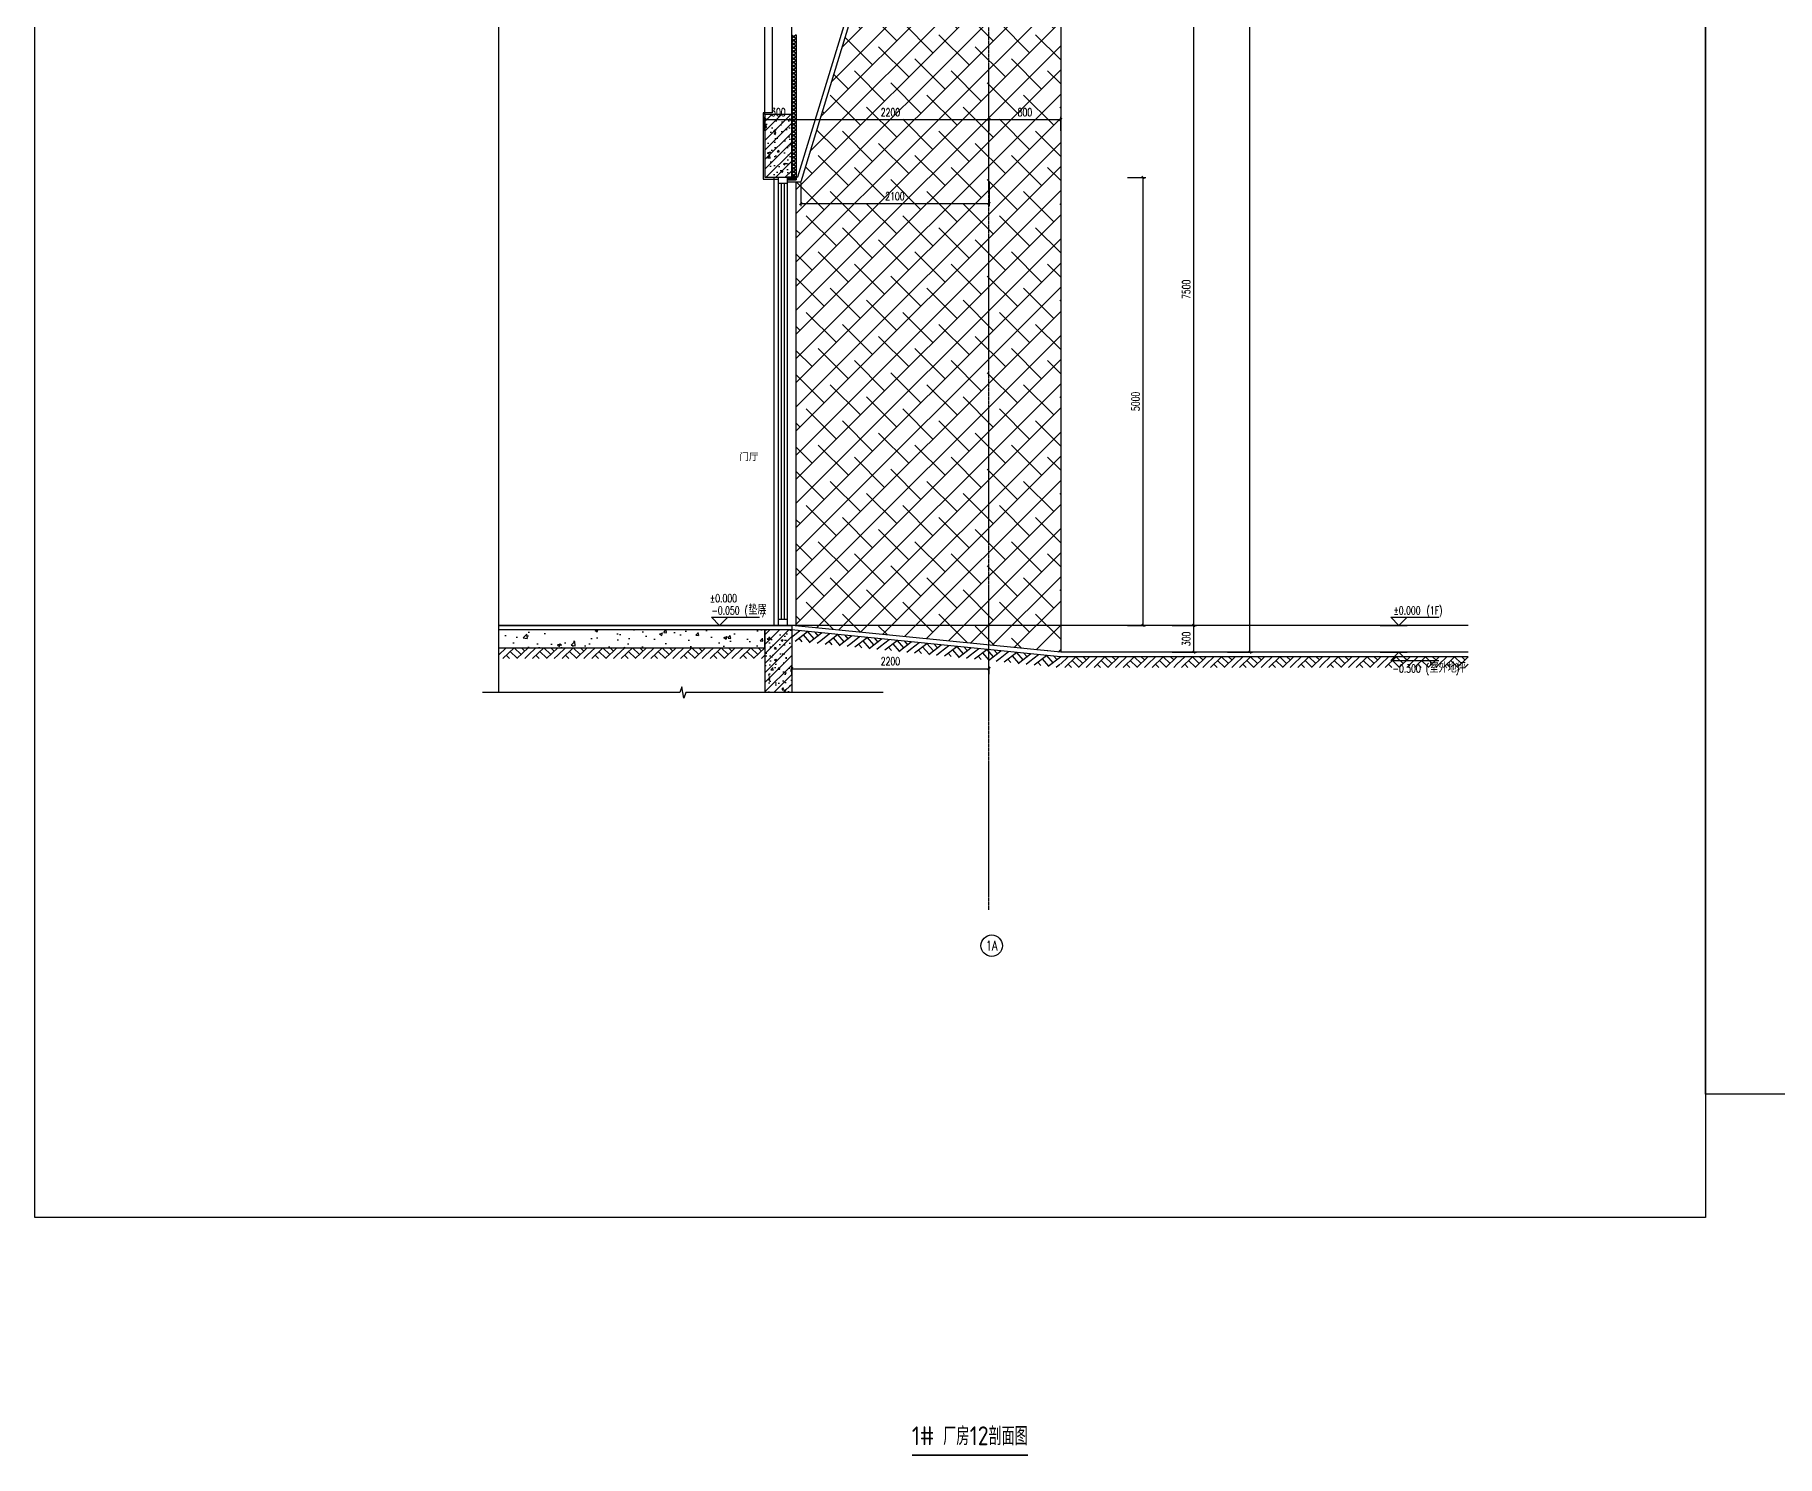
# Model space of a CAD drawing. Extents: x -1899985 to 1774885, y 556286 to 2175695.
# Drawn here: x -1607876 to -1588439, y 558987 to 574847 of the extents above; entities that cross this region are included whole.
import ezdxf
from ezdxf.enums import TextEntityAlignment as Align

# ---------------------------------------------------------------- set-up
doc = ezdxf.new("R2010")
doc.units = 0
doc.header["$LTSCALE"] = 10
doc.header["$MEASUREMENT"] = 0
doc.linetypes.add('20剖面图$0$__DASH', pattern=[0.35, 0.25, -0.1])
doc.linetypes.add('20剖面图$0$DOTE', pattern=[2.42, 2, -0.2, 0.02, -0.2])
doc.layers.get('Defpoints').update_dxf_attribs({"color": 210})
for name, color, linetype in [('20剖面图$0$A-AXIS-D', 1, 'Continuous'), ('20剖面图$0$A-AXIS-DOTE', 14, '20剖面图$0$DOTE'), ('20剖面图$0$A-AXIS-DP', 126, 'Continuous'), ('20剖面图$0$A-CURTAIN', 134, 'Continuous'), ('20剖面图$0$A-HATCH-1', 252, 'Continuous'), ('20剖面图$0$A-HATCH-2', 251, 'Continuous'), ('20剖面图$0$A-LIN-V', 9, 'Continuous'), ('20剖面图$0$A-SFCE', 30, 'Continuous'), ('20剖面图$0$A-WINDOW', 140, 'Continuous'), ('20剖面图$0$AS-COLN', 6, 'Continuous'), ('20剖面图$0$AS-WALL', 40, 'Continuous'), ('20剖面图$0$DIM_ELEV', 3, 'Continuous'), ('20剖面图$0$DIM_SYMB', 3, 'Continuous'), ('20剖面图$0$PUB_HATCH', 8, 'Continuous'), ('20剖面图$0$PUB_TEXT', 7, 'Continuous'), ('A-AXIS-DP', 126, 'Continuous'), ('A-LIN-V', 9, 'Continuous'), ('A-SFCE', 30, 'Continuous'), ('PUB_TEXT', 7, 'Continuous')]:
    doc.layers.add(name, color=color, linetype=linetype)
doc.styles.add('20剖面图$0$_TCH_AXIS', font='COMPLEX', dxfattribs={"bigfont": 'GBCBIG'})
doc.styles.add('20剖面图$0$_TCH_DIM', font='SIMPLEX', dxfattribs={"bigfont": 'GBCBIG'})
doc.styles.add('20剖面图$0$_TCH_DIM_T3', font='SIMPLEX', dxfattribs={"width": 0.705882, "bigfont": 'GBCBIG'})
doc.styles.add('20剖面图$0$Standard', font='gbenor.shx', dxfattribs={"bigfont": 'gbcbig.shx'})
doc.styles.add('20剖面图$0$图框', font='')
doc.styles.add('_TCH_DIM_T3', font='SIMPLEX', dxfattribs={"width": 0.705882, "bigfont": 'GBCBIG'})
doc.styles.get('20剖面图$0$图框').set_extended_font_data('SimSun')
doc.dimstyles.new('20剖面图$0$_TCH_ARCH&&30', dxfattribs={"dimtxt": 89.25, "dimasz": 30, "dimexe": 30, "dimexo": 30, "dimgap": 37.875, "dimtad": 1, "dimdec": 0, "dimzin": 0, "dimdsep": 46, "dimtxsty": '20剖面图$0$_TCH_DIM_T3', "dimblk": '20剖面图$0$_ArchTick', "dimcen": 0.09, "dimclrt": 7, "dimazin": 2, "dimtfac": 1, "dimtdec": 0, "dimtix": 1, "dimtmove": 2, "dimatfit": 3, "dimfxl": 1, "dimtolj": 1, "dimtzin": 0, "dimarcsym": 0})
doc.dimstyles.new('_TCH_ARCH&&30', dxfattribs={"dimtxt": 89.25, "dimasz": 30, "dimexe": 30, "dimexo": 30, "dimgap": 37.875, "dimtad": 1, "dimdec": 0, "dimzin": 0, "dimdsep": 46, "dimtxsty": '_TCH_DIM_T3', "dimblk": 'ARCHTICK', "dimcen": 0.09, "dimclrt": 7, "dimazin": 2, "dimtfac": 1, "dimtdec": 0, "dimtix": 1, "dimtmove": 2, "dimatfit": 3, "dimfxl": 1, "dimtolj": 1, "dimtzin": 0, "dimarcsym": 0})
pattern_1 = [(45, (0, 0), (-53.0330086, 53.0330086), []), (50, (0, 0), (215.178055, -18.82564), [22.5, -247.5]), (355, (0, 0), (-41.6254, 225.65764), [18, -198]), (100.4514, (17.93, -1.57), (173.552815, 206.831863), [19.122057, -210.342634]), (46.1842, (0, 60), (320.172315, -49.655704), [33.75, -371.25]), (96.6356, (26.68, 55.86), (280.39881, 292.23536), [28.683086, -315.5139]), (351.1842, (0, 60), (280.398584, 292.23558), [27, -297]), (21, (30, 45), (179.072116, -120.785667), [22.5, -247.5]), (326, (30, 45), (72.9946, 217.545014), [18, -198]), (71.4514, (44.92, 34.93), (252.066789, 96.75915), [19.122057, -210.342634]), (37.5, (0, 0), (3.6479566, 99.868156), [0, -195.6, 0, -201, 0, -198.75]), (7.5, (0, 0), (78.920861, 118.3235136), [0, -114.6, 0, -191.1, 0, -75.75]), (327.5, (-66.9, 0), (160.146731, -6.7664615), [0, -75, 0, -234, 0, -310.5]), (317.5, (-96.9, 0), (174.955851, 30.031495), [0, -97.5, 0, -155.4, 0, -220.5])]

# ---------------------------------------------------------------- blocks, each defined once
blk = doc.blocks.new('20剖面图$0$_ArchTick')
at = {"color": 0, "linetype": 'ByBlock', "const_width": 0.4}
blk.add_lwpolyline([(-0.5, -0.5), (0.5, 0.5)], dxfattribs=at)
blk = doc.blocks.new('*D180')
at = {"layer": '20剖面图$0$A-AXIS-D', "color": 0, "lineweight": -2, "transparency": 16777216}
for p, q in [((-1595187, 568257), (-1594917, 568257)), ((-1594947, 567957), (-1594947, 568257)), ((-1595187, 567957), (-1594917, 567957))]:
    blk.add_line(p, q, dxfattribs=at)
at = {"layer": 'Defpoints', "color": 0, "transparency": 16777216}
for p in [(-1595217, 568257), (-1594947, 568257), (-1595217, 567957)]:
    blk.add_point(p, dxfattribs=at)
at = {"layer": '20剖面图$0$A-AXIS-D', "color": 0, "lineweight": -2, "transparency": 16777216, "xscale": 30, "yscale": 30, "zscale": 30}
for p, rotation in [((-1594947, 568257), 90), ((-1594947, 567957), 270)]:
    blk.add_blockref('20剖面图$0$_ArchTick', p, dxfattribs=dict(at, rotation=rotation))
at = {"layer": '20剖面图$0$A-AXIS-D', "color": 7, "transparency": 16777216, "insert": (-1595030, 568107), "char_height": 89.2, "attachment_point": 5, "rotation": 90, "style": '20剖面图$0$_TCH_DIM_T3'}
blk.add_mtext('\\A1;300', dxfattribs=at)
blk = doc.blocks.new('*D181')
at = {"layer": '20剖面图$0$A-AXIS-D', "color": 0, "lineweight": -2, "transparency": 16777216}
for p, q in [((-1595187, 575757), (-1594917, 575757)), ((-1594947, 568257), (-1594947, 575757)), ((-1595187, 568257), (-1594917, 568257))]:
    blk.add_line(p, q, dxfattribs=at)
at = {"layer": 'Defpoints', "color": 0, "transparency": 16777216}
for p in [(-1595217, 575757), (-1594947, 575757), (-1595217, 568257)]:
    blk.add_point(p, dxfattribs=at)
at = {"layer": '20剖面图$0$A-AXIS-D', "color": 0, "lineweight": -2, "transparency": 16777216, "xscale": 30, "yscale": 30, "zscale": 30}
for p, rotation in [((-1594947, 575757), 90), ((-1594947, 568257), 270)]:
    blk.add_blockref('20剖面图$0$_ArchTick', p, dxfattribs=dict(at, rotation=rotation))
at = {"layer": '20剖面图$0$A-AXIS-D', "color": 7, "transparency": 16777216, "insert": (-1595030, 572007), "char_height": 89.2, "attachment_point": 5, "rotation": 90, "style": '20剖面图$0$_TCH_DIM_T3'}
blk.add_mtext('\\A1;7500', dxfattribs=at)
blk = doc.blocks.new('*D185')
at = {"layer": '20剖面图$0$A-AXIS-D', "color": 0, "lineweight": -2, "transparency": 16777216}
for p, q in [((-1594569, 582657), (-1594291, 582657)), ((-1594321, 567957), (-1594321, 582657)), ((-1594569, 567957), (-1594291, 567957))]:
    blk.add_line(p, q, dxfattribs=at)
at = {"layer": 'Defpoints', "color": 0, "transparency": 16777216}
for p in [(-1594599, 582657), (-1594321, 582657), (-1594599, 567957)]:
    blk.add_point(p, dxfattribs=at)
at = {"layer": '20剖面图$0$A-AXIS-D', "color": 0, "lineweight": -2, "transparency": 16777216, "xscale": 30, "yscale": 30, "zscale": 30}
for p, rotation in [((-1594321, 582657), 90), ((-1594321, 567957), 270)]:
    blk.add_blockref('20剖面图$0$_ArchTick', p, dxfattribs=dict(at, rotation=rotation))
at = {"layer": '20剖面图$0$A-AXIS-D', "color": 7, "transparency": 16777216, "insert": (-1594403, 575307), "char_height": 89.2, "attachment_point": 5, "rotation": 90, "style": '20剖面图$0$_TCH_DIM_T3'}
blk.add_mtext('\\A1;14700', dxfattribs=at)
blk = doc.blocks.new('20剖面图$0$$LinePat$素土夯实')
at = {"color": 0}
for p, q in [((0, -210), (210, 0)), ((120, -300), (420, 0)), ((420, 0), (608, -188)), ((495, -300), (795, 0)), ((615, 0), (705, -90)), ((210, -210), (300, -300)), ((315, -105), (502, -293)), ((705, -300), (795, -210))]:
    blk.add_line(p, q, dxfattribs=at)
blk = doc.blocks.new('*D191')
at = {"layer": '20剖面图$0$A-AXIS-DP', "color": 0, "lineweight": -2, "transparency": 16777216}
for p, q in [((-1595687, 573257), (-1595483, 573257)), ((-1595513, 568257), (-1595513, 573257)), ((-1595687, 568257), (-1595483, 568257))]:
    blk.add_line(p, q, dxfattribs=at)
at = {"layer": 'Defpoints', "color": 0, "transparency": 16777216}
for p in [(-1595717, 573257), (-1595513, 573257), (-1595717, 568257)]:
    blk.add_point(p, dxfattribs=at)
at = {"layer": '20剖面图$0$A-AXIS-DP', "color": 0, "lineweight": -2, "transparency": 16777216, "xscale": 30, "yscale": 30, "zscale": 30}
for p, rotation in [((-1595513, 573257), 90), ((-1595513, 568257), 270)]:
    blk.add_blockref('20剖面图$0$_ArchTick', p, dxfattribs=dict(at, rotation=rotation))
at = {"layer": '20剖面图$0$A-AXIS-DP', "color": 7, "transparency": 16777216, "insert": (-1595596, 570757), "char_height": 89.2, "attachment_point": 5, "rotation": 90, "style": '20剖面图$0$_TCH_DIM_T3'}
blk.add_mtext('\\A1;5000', dxfattribs=at)
blk = doc.blocks.new('*D454')
at = {"layer": '20剖面图$0$A-AXIS-DP', "color": 0, "lineweight": -2, "transparency": 16777216}
for p, q in [((-1597231, 573776), (-1597231, 573931)), ((-1597231, 573901), (-1596431, 573901)), ((-1596431, 573776), (-1596431, 573931))]:
    blk.add_line(p, q, dxfattribs=at)
at = {"layer": 'Defpoints', "color": 0, "transparency": 16777216}
for p in [(-1596431, 573901), (-1597231, 573746), (-1596431, 573746)]:
    blk.add_point(p, dxfattribs=at)
at = {"layer": '20剖面图$0$A-AXIS-DP', "color": 0, "lineweight": -2, "transparency": 16777216, "xscale": 30, "yscale": 30, "zscale": 30, "rotation": 180}
blk.add_blockref('20剖面图$0$_ArchTick', (-1597231, 573901), dxfattribs=at)
at = {"layer": '20剖面图$0$A-AXIS-DP', "color": 0, "lineweight": -2, "transparency": 16777216, "xscale": 30, "yscale": 30, "zscale": 30}
blk.add_blockref('20剖面图$0$_ArchTick', (-1596431, 573901), dxfattribs=at)
at = {"layer": '20剖面图$0$A-AXIS-DP', "color": 7, "transparency": 16777216, "insert": (-1596831, 573983), "char_height": 89.2, "attachment_point": 5, "style": '20剖面图$0$_TCH_DIM_T3'}
blk.add_mtext('\\A1;800', dxfattribs=at)
blk = doc.blocks.new('*D455')
at = {"layer": '20剖面图$0$A-AXIS-DP', "color": 0, "lineweight": -2, "transparency": 16777216}
for p, q in [((-1599431, 573776), (-1599431, 573931)), ((-1599431, 573901), (-1597231, 573901)), ((-1597231, 573776), (-1597231, 573931))]:
    blk.add_line(p, q, dxfattribs=at)
at = {"layer": 'Defpoints', "color": 0, "transparency": 16777216}
for p in [(-1597231, 573901), (-1599431, 573746), (-1597231, 573746)]:
    blk.add_point(p, dxfattribs=at)
at = {"layer": '20剖面图$0$A-AXIS-DP', "color": 0, "lineweight": -2, "transparency": 16777216, "xscale": 30, "yscale": 30, "zscale": 30, "rotation": 180}
blk.add_blockref('20剖面图$0$_ArchTick', (-1599431, 573901), dxfattribs=at)
at = {"layer": '20剖面图$0$A-AXIS-DP', "color": 0, "lineweight": -2, "transparency": 16777216, "xscale": 30, "yscale": 30, "zscale": 30}
blk.add_blockref('20剖面图$0$_ArchTick', (-1597231, 573901), dxfattribs=at)
at = {"layer": '20剖面图$0$A-AXIS-DP', "color": 7, "transparency": 16777216, "insert": (-1598331, 573983), "char_height": 89.2, "attachment_point": 5, "style": '20剖面图$0$_TCH_DIM_T3'}
blk.add_mtext('\\A1;2200', dxfattribs=at)
blk = doc.blocks.new('*D456')
at = {"layer": '20剖面图$0$A-AXIS-DP', "color": 0, "lineweight": -2, "transparency": 16777216}
for p, q in [((-1599731, 573776), (-1599731, 573931)), ((-1599731, 573901), (-1599431, 573901)), ((-1599431, 573776), (-1599431, 573931))]:
    blk.add_line(p, q, dxfattribs=at)
at = {"layer": 'Defpoints', "color": 0, "transparency": 16777216}
for p in [(-1599431, 573901), (-1599731, 573746), (-1599431, 573746)]:
    blk.add_point(p, dxfattribs=at)
at = {"layer": '20剖面图$0$A-AXIS-DP', "color": 0, "lineweight": -2, "transparency": 16777216, "xscale": 30, "yscale": 30, "zscale": 30, "rotation": 180}
blk.add_blockref('20剖面图$0$_ArchTick', (-1599731, 573901), dxfattribs=at)
at = {"layer": '20剖面图$0$A-AXIS-DP', "color": 0, "lineweight": -2, "transparency": 16777216, "xscale": 30, "yscale": 30, "zscale": 30}
blk.add_blockref('20剖面图$0$_ArchTick', (-1599431, 573901), dxfattribs=at)
at = {"layer": '20剖面图$0$A-AXIS-DP', "color": 7, "transparency": 16777216, "insert": (-1599581, 573983), "char_height": 89.2, "attachment_point": 5, "style": '20剖面图$0$_TCH_DIM_T3'}
blk.add_mtext('\\A1;300', dxfattribs=at)
blk = doc.blocks.new('*D484')
at = {"layer": '20剖面图$0$A-AXIS-DP', "color": 0, "lineweight": -2, "transparency": 16777216}
for p, q in [((-1599431, 567715), (-1599431, 567804)), ((-1599431, 567774), (-1597231, 567774)), ((-1597231, 567715), (-1597231, 567804))]:
    blk.add_line(p, q, dxfattribs=at)
at = {"layer": 'Defpoints', "color": 0, "transparency": 16777216}
for p in [(-1597231, 567774), (-1599431, 567685), (-1597231, 567685)]:
    blk.add_point(p, dxfattribs=at)
at = {"layer": '20剖面图$0$A-AXIS-DP', "color": 0, "lineweight": -2, "transparency": 16777216, "xscale": 30, "yscale": 30, "zscale": 30, "rotation": 180}
blk.add_blockref('20剖面图$0$_ArchTick', (-1599431, 567774), dxfattribs=at)
at = {"layer": '20剖面图$0$A-AXIS-DP', "color": 0, "lineweight": -2, "transparency": 16777216, "xscale": 30, "yscale": 30, "zscale": 30}
blk.add_blockref('20剖面图$0$_ArchTick', (-1597231, 567774), dxfattribs=at)
at = {"layer": '20剖面图$0$A-AXIS-DP', "color": 7, "transparency": 16777216, "insert": (-1598331, 567857), "char_height": 89.2, "attachment_point": 5, "style": '20剖面图$0$_TCH_DIM_T3'}
blk.add_mtext('\\A1;2200', dxfattribs=at)
blk = doc.blocks.new('_ArchTick')
at = {"color": 0, "linetype": 'ByBlock', "const_width": 0.4}
blk.add_lwpolyline([(-0.5, -0.5), (0.5, 0.5)], dxfattribs=at)
blk = doc.blocks.new('*D115')
at = {"layer": 'A-AXIS-DP', "color": 0, "lineweight": -2, "transparency": 16777216}
for p, q in [((-1599331, 573201), (-1599331, 572934)), ((-1597231, 573201), (-1597231, 572934)), ((-1599331, 572964), (-1597231, 572964))]:
    blk.add_line(p, q, dxfattribs=at)
at = {"layer": 'Defpoints', "color": 0, "transparency": 16777216}
for p in [(-1599331, 573231), (-1597231, 573231), (-1597231, 572964)]:
    blk.add_point(p, dxfattribs=at)
at = {"layer": 'A-AXIS-DP', "color": 0, "lineweight": -2, "transparency": 16777216, "xscale": 30, "yscale": 30, "zscale": 30, "rotation": 180}
blk.add_blockref('_ArchTick', (-1599331, 572964), dxfattribs=at)
at = {"layer": 'A-AXIS-DP', "color": 0, "lineweight": -2, "transparency": 16777216, "xscale": 30, "yscale": 30, "zscale": 30}
blk.add_blockref('_ArchTick', (-1597231, 572964), dxfattribs=at)
at = {"layer": 'A-AXIS-DP', "color": 7, "transparency": 16777216, "insert": (-1598281, 573046), "char_height": 89.2, "attachment_point": 5, "style": '_TCH_DIM_T3'}
blk.add_mtext('\\A1;2100', dxfattribs=at)
blk = doc.blocks.new('$LinePat$保温板1')
at = {"color": 0}
for p, q in [((0, 0), (16, -20)), ((0, -20), (16, 0))]:
    blk.add_line(p, q, dxfattribs=at)
for points in [[(0, 0), (16, 0)], [(0, -20), (16, -20)]]:
    blk.add_lwpolyline(points)
blk = doc.blocks.new('20剖面图')
at = {"layer": '20剖面图$0$A-HATCH-1'}
h = blk.add_hatch(dxfattribs=at)
h.set_pattern_fill('混凝土', color=256, scale=50)
h.set_pattern_definition([(50, (0, 0), (358.63009, -31.37607), [37.5, -412.5]), (355, (0, 0), (-69.37567, 376.09607), [30, -330]), (100.4514, (29.9, -2.6), (289.25469, 344.71977), [31.870095, -350.571056]), (46.1842, (0, 100), (533.62052, -82.75951), [56.25, -618.75]), (96.6356, (44.47, 93.1), (467.33135, 487.05894), [47.80514, -525.8565]), (351.1842, (0, 100), (467.33097, 487.0593), [45, -495]), (21, (50, 75), (298.453526, -201.309445), [37.5, -412.5]), (326, (50, 75), (121.657666, 362.57502), [30, -330]), (71.4514, (74.87, 58.22), (420.111314, 161.26525), [31.870095, -350.571056]), (37.5, (0, 0), (6.079928, 166.446927), [0, -326, 0, -335, 0, -331.25]), (7.5, (0, 0), (131.534769, 197.205856), [0, -191, 0, -318.5, 0, -126.25]), (327.5, (-111.5, 0), (266.911218, -11.277436), [0, -125, 0, -390, 0, -517.5]), (317.5, (-161.5, 0), (291.593085, 50.05249), [0, -162.5, 0, -259, 0, -367.5])])
h.paths.add_polyline_path([(-1602703.6, 568207.5), (-1602703.6, 568007.5), (-1599732.3, 568007.5), (-1599732.3, 568207.5)])
at = {"layer": '20剖面图$0$A-HATCH-2'}
h = blk.add_hatch(dxfattribs=at)
h.set_pattern_fill('ANSI38', color=256, scale=120)
h.set_pattern_definition([(45, (0, 0), (-134.703842, 134.703842), []), (135, (0, 0), (-404.111525, 134.703842), [476.25, -285.75])])
h.paths.add_polyline_path([(-1596431.5, 567957.5), (-1596431.5, 582707.5), (-1599106.7, 573944), (-1599331.5, 573207.5), (-1599381.5, 573207.5), (-1599381.5, 568257.5)])
at = {"layer": '20剖面图$0$PUB_HATCH'}
h = blk.add_hatch(dxfattribs=at)
h.set_pattern_fill('钢筋混凝土', color=256, scale=30, style=0)
h.set_pattern_definition(pattern_1)
h.paths.add_polyline_path([(-1599731.5, 573257.5), (-1599431.5, 573257.5), (-1599431.5, 573957.5), (-1599731.5, 573957.5)])
h = blk.add_hatch(dxfattribs=at)
h.set_pattern_fill('钢筋混凝土', color=256, scale=30, style=0)
h.set_pattern_definition(pattern_1)
h.paths.add_polyline_path([(-1599731.5, 568207.5), (-1599731.5, 567507.5), (-1599431.5, 567507.5), (-1599431.5, 568207.5)])
at = {"layer": '20剖面图$0$A-AXIS-D'}
blk.add_circle((-1597201.3, 564683.1), 120, dxfattribs=at)
at = {"layer": '20剖面图$0$A-AXIS-DOTE'}
blk.add_line((-1597231.5, 565081.9), (-1597231.5, 585146), dxfattribs=at)
at = {"layer": '20剖面图$0$A-AXIS-DOTE', "linetype": '20剖面图$0$__DASH', "ltscale": 2}
blk.add_line((-1591884.5, 568257.5), (-1602703.6, 568257.5), dxfattribs=at)
at = {"layer": '20剖面图$0$A-CURTAIN'}
for p, q in [((-1596479.3, 582722.1), (-1599368.5, 573257.5)), ((-1596431.5, 582707.5), (-1599331.5, 573207.5)), ((-1599481.5, 573257.5), (-1599368.5, 573257.5))]:
    blk.add_line(p, q, dxfattribs=at)
blk.add_lwpolyline([(-1599481.5, 573207.5), (-1599331.5, 573207.5)], dxfattribs=at)
at = {"layer": '20剖面图$0$A-LIN-V'}
for p, q in [((-1599631.5, 573257.5), (-1599631.5, 568257.5)), ((-1599381.5, 568257.5), (-1599381.5, 573207.5))]:
    blk.add_line(p, q, dxfattribs=at)
at = {"layer": '20剖面图$0$A-SFCE'}
for p, q in [((-1602703.6, 568257.5), (-1599431.5, 568257.5)), ((-1599431.5, 568257.5), (-1599431.5, 568207.5))]:
    blk.add_line(p, q, dxfattribs=at)
at = {"layer": '20剖面图$0$A-WINDOW'}
for points in [[(-1599481.5, 573257.5), (-1599481.5, 573257.5), (-1599481.5, 573187.5), (-1599581.5, 573187.5), (-1599581.5, 573257.5), (-1599481.5, 573257.5)], [(-1599516.5, 573187.5), (-1599516.5, 568327.5)], [(-1599481.5, 573187.5), (-1599481.5, 568327.5)], [(-1599481.4, 568327.5), (-1599481.4, 568327.5), (-1599481.4, 568257.5), (-1599581.4, 568257.5), (-1599581.4, 568327.5), (-1599481.4, 568327.5)]]:
    blk.add_lwpolyline(points, dxfattribs=at)
at = {"layer": '20剖面图$0$A-WINDOW', "elevation": 0}
for points in [[(-1599581.5, 568327.5), (-1599581.5, 573187.5)], [(-1599546.5, 568327.5), (-1599546.5, 573187.5)]]:
    blk.add_lwpolyline(points, dxfattribs=at)
at = {"layer": '20剖面图$0$AS-COLN'}
for p, q in [((-1599431.5, 573957.5), (-1599731.5, 573957.5)), ((-1599731.5, 573957.5), (-1599731.5, 573257.5)), ((-1599431.5, 573257.5), (-1599431.5, 573957.5)), ((-1599731.5, 573257.5), (-1599431.5, 573257.5)), ((-1599731.5, 568207.5), (-1599731.5, 567507.5)), ((-1599431.5, 568207.5), (-1599731.5, 568207.5)), ((-1599431.5, 568207.5), (-1599431.5, 567507.5)), ((-1599431.5, 567507.5), (-1599731.5, 567507.5))]:
    blk.add_line(p, q, dxfattribs=at)
blk.add_lwpolyline([(-1602703.6, 568007.5), (-1599732.3, 568007.5), (-1599732.3, 568207.5), (-1602703.6, 568207.5)], dxfattribs=at)
at = {"layer": '20剖面图$0$AS-WALL'}
for p, q in [((-1599731.5, 573957.5), (-1599731.5, 575577.5)), ((-1599431.5, 573957.5), (-1599431.5, 575577.5))]:
    blk.add_line(p, q, dxfattribs=at)
for points in [[(-1591884.5, 567907.5), (-1596434, 567907.5), (-1599435.7, 568207.7)], [(-1591884.5, 567957.5), (-1596431.5, 567957.5), (-1599430.7, 568257.5)]]:
    blk.add_lwpolyline(points, dxfattribs=at)
at = {"layer": '20剖面图$0$DIM_ELEV'}
for p, q in [((-1600446.5, 568257.5), (-1600146.5, 568257.5)), ((-1600236.5, 568257.5), (-1600326.5, 568347.5)), ((-1600326.5, 568347.5), (-1599790.1, 568347.5)), ((-1600236.5, 568257.5), (-1600146.5, 568347.5)), ((-1592867.9, 568257.5), (-1592567.9, 568257.5)), ((-1592657.9, 568257.5), (-1592747.9, 568347.5)), ((-1592747.9, 568347.5), (-1592211.5, 568347.5)), ((-1592657.9, 568257.5), (-1592567.9, 568347.5)), ((-1592867.9, 567957.5), (-1592567.9, 567957.5)), ((-1592657.9, 567957.5), (-1592747.9, 567867.5)), ((-1592747.9, 567867.5), (-1592211.5, 567867.5)), ((-1592657.9, 567957.5), (-1592567.9, 567867.5))]:
    blk.add_line(p, q, dxfattribs=at)
at = {"layer": '20剖面图$0$DIM_SYMB'}
for points in [[(-1602703.6, 584475.8), (-1602703.6, 576025.4), (-1602640.6, 576002.4), (-1602766.6, 575980.2), (-1602703.6, 575957.9), (-1602703.6, 567507.5)], [(-1598410.9, 567507.5), (-1600613.5, 567507.5), (-1600636.4, 567444.5), (-1600658.6, 567570.5), (-1600681, 567507.5), (-1602883.6, 567507.5)]]:
    blk.add_lwpolyline(points, dxfattribs=at)
at = {"layer": '20剖面图$0$DIM_SYMB', "const_width": 21}
blk.add_lwpolyline([(-1598092.1, 558997.7), (-1596797.5, 558997.7)], dxfattribs=at)
at = {"layer": 'Defpoints', "color": 8}
blk.add_line((-1596431.5, 582707.5), (-1596431.5, 567957.5), dxfattribs=at)
at = {"layer": '20剖面图$0$A-HATCH-1', "xscale": 0.4152727836988923, "yscale": 0.4, "zscale": 0.4}
for p in [(-1602703.6, 568007.5), (-1602373.4, 568007.5), (-1602043.3, 568007.5), (-1601713.1, 568007.5), (-1601383, 568007.5), (-1601052.9, 568007.5), (-1600722.7, 568007.5), (-1600392.6, 568007.5), (-1600062.4, 568007.5)]:
    blk.add_blockref('20剖面图$0$$LinePat$素土夯实', p, dxfattribs=at)
at = {"layer": '20剖面图$0$A-HATCH-2', "xscale": 0.42103153353819, "yscale": 0.4, "zscale": 0.4, "rotation": 354.2846860887283}
for p in [(-1599431.5, 568207.5), (-1599098.4, 568174.1), (-1598765.4, 568140.8), (-1598432.3, 568107.5), (-1598099.3, 568074.1), (-1597766.2, 568040.8), (-1597433.2, 568007.5), (-1597100.1, 567974.1), (-1596767, 567940.8)]:
    blk.add_blockref('20剖面图$0$$LinePat$素土夯实', p, dxfattribs=at)
at = {"layer": '20剖面图$0$A-HATCH-2', "xscale": 0.408759224137096, "yscale": 0.4, "zscale": 0.4}
for p in [(-1596434, 567907.5), (-1596109, 567907.5), (-1595784.1, 567907.5), (-1595459.1, 567907.5), (-1595134.1, 567907.5), (-1594809.2, 567907.5), (-1594484.2, 567907.5), (-1594159.2, 567907.5), (-1593834.3, 567907.5), (-1593509.3, 567907.5), (-1593184.4, 567907.5), (-1592859.4, 567907.5), (-1592534.4, 567907.5), (-1592209.5, 567907.5)]:
    blk.add_blockref('20剖面图$0$$LinePat$素土夯实', p, dxfattribs=at)
at = {"layer": '20剖面图$0$PUB_TEXT'}
for s, height, style, p in [('门厅', 79.3, '20剖面图$0$图框', (-1600018.5, 570100.2)), ('垫层', 101.28, '20剖面图$0$_TCH_DIM', (-1599915.6, 568379)), ('室外地坪', 101.28, '20剖面图$0$_TCH_DIM', (-1592317.2, 567731))]:
    blk.add_text(s, height=height, dxfattribs=dict(at, style=style)).set_placement(p)
at = {"layer": '20剖面图$0$PUB_TEXT', "style": '20剖面图$0$_TCH_DIM', "width": 0.705882}
for s, height, p in [('%%P0.000', 89.25, (-1600344.6, 568515.5)), ('-0.050', 89.25, (-1600326.6, 568379)), ('(', 89.2, (-1599957.6, 568379)), (')', 89.2, (-1599768.1, 568379)), ('%%P0.000', 89.25, (-1592719.2, 568379)), ('(1F)', 89.25, (-1592350.2, 568379)), ('-0.300', 89.25, (-1592728.2, 567731)), ('(', 89.2, (-1592359.2, 567731)), (')', 89.2, (-1592022.3, 567731))]:
    blk.add_text(s, height=height, dxfattribs=at).set_placement(p)
at = {"layer": '20剖面图$0$PUB_TEXT', "style": '20剖面图$0$_TCH_AXIS', "width": 1.333333}
blk.add_text('1A', height=106.38, dxfattribs=at).set_placement((-1597266.3, 564629.9), (-1597136.3, 564629.9), align=Align.FIT)
at = {"layer": 'PUB_TEXT', "style": '20剖面图$0$Standard'}
for s, height, p in [('1#', 210, (-1598092.1, 559109.7)), ('厂房', 202.55, (-1597742.1, 559109.7)), ('12', 210, (-1597447.2, 559109.7)), ('剖面图', 202.55, (-1597237.2, 559109.7))]:
    blk.add_text(s, height=height, dxfattribs=at).set_placement(p)
at = {"layer": '20剖面图$0$A-AXIS-D'}
for p1, p2, distance, picture, middle in [((-1594599.1, 567957.5), (-1594599.1, 582657.5), -278.5, '*D185', (-1594403.1, 575307.5)), ((-1595217.2, 568257.5), (-1595217.2, 575757.5), -270, '*D181', (-1595029.7, 572007.5)), ((-1595217.2, 567957.5), (-1595217.2, 568257.5), -270, '*D180', (-1595029.7, 568107.5))]:
    dim = blk.add_aligned_dim(p1=p1, p2=p2, distance=distance, dimstyle='20剖面图$0$_TCH_ARCH&&30', dxfattribs=at)
    dim.commit()
    dim.dimension.update_dxf_attribs({"geometry": picture, "text_midpoint": middle})
at = {"layer": '20剖面图$0$A-AXIS-DP'}
for p1, p2, distance, picture, middle in [((-1599731.5, 573746.4), (-1599431.5, 573746.4), 154.5, '*D456', (-1599581.5, 573983.4)), ((-1599431.5, 573746.4), (-1597231.5, 573746.4), 154.5, '*D455', (-1598331.5, 573983.4)), ((-1597231.5, 573746.4), (-1596431.5, 573746.4), 154.5, '*D454', (-1596831.5, 573983.4)), ((-1595716.9, 568257.5), (-1595716.9, 573257.5), -203.8, '*D191', (-1595595.6, 570757.5)), ((-1599431.5, 567685.2), (-1597231.5, 567685.2), 88.8, '*D484', (-1598331.5, 567856.6))]:
    dim = blk.add_aligned_dim(p1=p1, p2=p2, distance=distance, dimstyle='20剖面图$0$_TCH_ARCH&&30', dxfattribs=at)
    dim.commit()
    dim.dimension.update_dxf_attribs({"geometry": picture, "text_midpoint": middle})

msp = doc.modelspace()

# ---------------------------------------------------------------- block references
at = {"layer": 'A-LIN-V'}
msp.add_blockref('20剖面图', (0, 0), dxfattribs=at)

# ---------------------------------------------------------------- next in the draw order: linework, layer by layer
for p, q in [((-1599481.5, 573227.5), (-1599381.6, 573227.5)), ((-1599431.6, 573257.4), (-1599381.6, 573257.4)), ((-1599381.6, 573257.4), (-1599381.6, 573227.5))]:
    msp.add_line(p, q, dxfattribs=at)
for points in [[(-1607876, 589713), (-1589238.7, 589713), (-1589238.7, 561650.4), (-1607876, 561650.4)], [(-1589238.7, 589713), (-1568076.8, 589713), (-1568076.8, 563027.3), (-1589238.7, 563027.3)]]:
    msp.add_lwpolyline(points, close=True, dxfattribs=at)
at = {"layer": 'A-SFCE'}
msp.add_lwpolyline([(-1602703.6, 575567.5), (-1599651.5, 575567.5), (-1599651.5, 573977.5), (-1599751.5, 573977.5), (-1599751.5, 573237.5), (-1599581.5, 573237.5)], dxfattribs=at)

# ---------------------------------------------------------------- next in the draw order: block references
at = {"layer": 'A-LIN-V', "xscale": -2.547240638066326, "yscale": 2.5, "zscale": 2.5, "rotation": 89.99654252336745}
for p in [(-1599431.5, 574846.9), (-1599431.5, 574806.2), (-1599431.5, 574765.4), (-1599431.5, 574724.7), (-1599431.5, 574683.9), (-1599431.5, 574643.2), (-1599431.5, 574602.4), (-1599431.5, 574561.6), (-1599431.5, 574520.9), (-1599431.5, 574480.1), (-1599431.5, 574439.4), (-1599431.5, 574398.6), (-1599431.5, 574357.9), (-1599431.5, 574317.1), (-1599431.5, 574276.3), (-1599431.5, 574235.6), (-1599431.5, 574194.8), (-1599431.5, 574154.1), (-1599431.5, 574113.3), (-1599431.5, 574072.6), (-1599431.5, 574031.8), (-1599431.5, 573991.1), (-1599431.5, 573909.5), (-1599431.6, 573868.8), (-1599431.6, 573828), (-1599431.5, 573950.3), (-1599431.6, 573787.3), (-1599431.6, 573746.5), (-1599431.6, 573705.8), (-1599431.6, 573665), (-1599431.6, 573624.3), (-1599431.6, 573583.5), (-1599431.6, 573542.7), (-1599431.6, 573502), (-1599431.6, 573461.2), (-1599431.6, 573420.5), (-1599431.6, 573379.7), (-1599431.6, 573339), (-1599431.6, 573298.2)]:
    msp.add_blockref('$LinePat$保温板1', p, dxfattribs=at)
at = {"layer": 'A-LIN-V', "xscale": -1.040667542107418, "rotation": 359.9976413807401}
for p in [(-1599464.8, 573257.4), (-1599448.2, 573257.4), (-1599431.5, 573257.4), (-1599414.9, 573257.4), (-1599398.2, 573257.4), (-1599381.6, 573257.4)]:
    msp.add_blockref('$LinePat$保温板1', p, dxfattribs=at)

# ---------------------------------------------------------------- next in the draw order: dimensions: what is measured, and where the dimension line sits
at = {"layer": 'A-AXIS-DP'}
dim = msp.add_aligned_dim(p1=(-1599331.5, 573231.4), p2=(-1597231.5, 573231.4), distance=-267.8, dimstyle='_TCH_ARCH&&30', dxfattribs=at)
dim.commit()
dim.dimension.update_dxf_attribs({"geometry": '*D115', "text_midpoint": (-1598281.5, 573046.1)})

doc.saveas('drawing.dxf')
